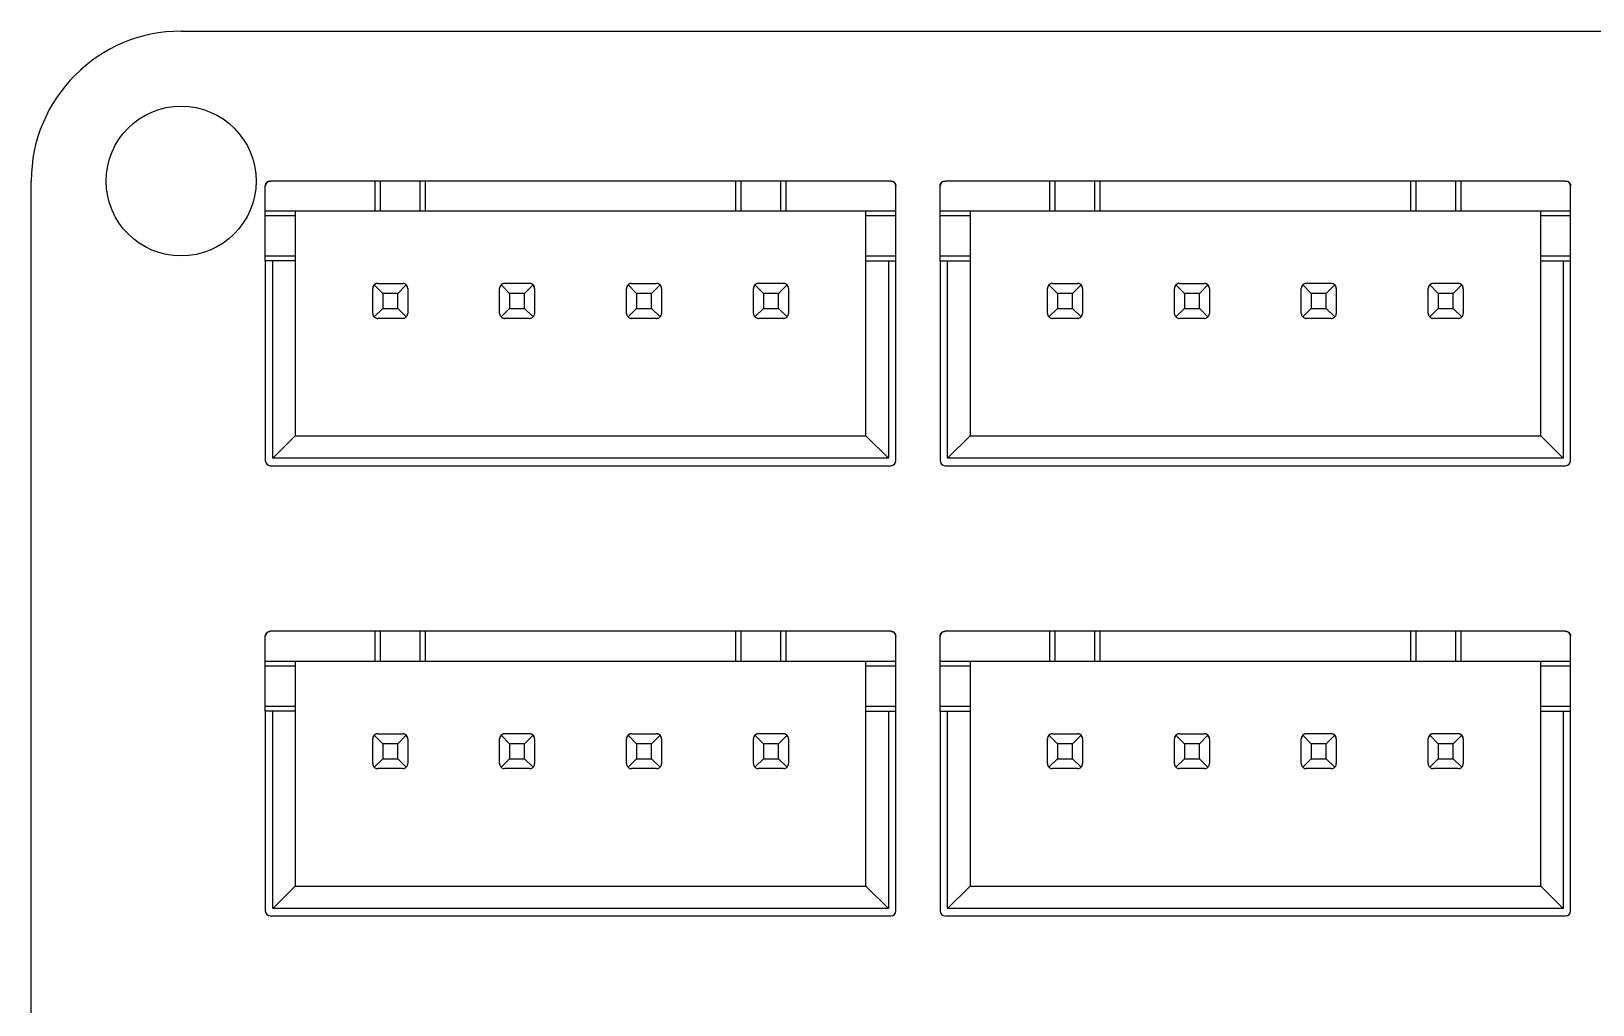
# Model space of a CAD drawing. Header units: millimetres. Extents: x 46.9 to 121.6, y 35.9 to 78.2.
# Drawn here: x 46.92 to 78.17, y 58.68 to 78.17 of the extents above; entities that cross this region are included whole.
import ezdxf

# ---------------------------------------------------------------- set-up
doc = ezdxf.new("R2010")
doc.units = ezdxf.units.MM

msp = doc.modelspace()

# ---------------------------------------------------------------- linework, layer by layer
at = {"color": 7, "linetype": 'Continuous', "lineweight": 25}
for p, q in [((49.918, 78.171), (118.597, 78.171)), ((46.918, 38.902), (46.918, 75.171)), ((51.602, 73.571), (51.602, 75.071)), ((64.122, 75.171), (51.702, 75.171)), ((53.802, 74.571), (53.802, 75.171)), ((53.902, 75.171), (53.902, 74.571)), ((54.702, 74.571), (54.702, 75.171)), ((54.802, 75.171), (54.802, 74.571)), ((61.022, 74.571), (61.022, 75.171)), ((61.122, 75.171), (61.122, 74.571)), ((61.922, 74.571), (61.922, 75.171)), ((62.022, 75.171), (62.022, 74.571)), ((64.222, 73.571), (64.222, 75.071)), ((65.106, 73.571), (65.106, 75.071)), ((77.626, 75.171), (65.206, 75.171)), ((67.306, 74.571), (67.306, 75.171)), ((67.406, 75.171), (67.406, 74.571)), ((68.206, 74.571), (68.206, 75.171)), ((68.306, 75.171), (68.306, 74.571)), ((74.526, 74.571), (74.526, 75.171)), ((74.626, 75.171), (74.626, 74.571)), ((75.426, 74.571), (75.426, 75.171)), ((75.526, 75.171), (75.526, 74.571)), ((77.726, 73.571), (77.726, 75.071)), ((51.602, 74.571), (64.222, 74.571)), ((52.202, 74.471), (51.602, 74.471)), ((52.202, 74.571), (52.202, 70.071)), ((63.622, 73.571), (63.622, 74.571)), ((64.222, 74.471), (63.622, 74.471)), ((65.106, 74.571), (77.726, 74.571)), ((65.706, 74.471), (65.106, 74.471)), ((65.706, 74.571), (65.706, 73.571)), ((77.126, 73.571), (77.126, 74.571)), ((77.726, 74.471), (77.126, 74.471)), ((51.602, 73.671), (52.202, 73.671)), ((52.202, 73.571), (51.602, 73.571)), ((51.602, 73.571), (51.602, 69.571)), ((51.752, 69.621), (51.752, 73.571)), ((63.622, 73.671), (64.222, 73.671)), ((63.622, 73.571), (64.222, 73.571)), ((63.622, 70.071), (63.622, 73.571)), ((64.072, 73.571), (64.072, 69.621)), ((64.222, 69.571), (64.222, 73.571)), ((65.106, 73.671), (65.706, 73.671)), ((65.106, 73.571), (65.706, 73.571)), ((65.106, 73.571), (65.106, 69.571)), ((65.256, 69.621), (65.256, 73.571)), ((65.706, 73.571), (65.706, 70.071)), ((77.126, 73.671), (77.726, 73.671)), ((77.126, 73.571), (77.726, 73.571)), ((77.126, 70.071), (77.126, 73.571)), ((77.576, 73.571), (77.576, 69.621)), ((77.726, 69.571), (77.726, 73.571)), ((53.752, 72.521), (53.752, 73.021)), ((53.952, 72.921), (53.781, 73.092)), ((53.852, 73.121), (54.352, 73.121)), ((54.252, 72.921), (53.952, 72.921)), ((53.952, 72.921), (53.952, 72.621)), ((54.423, 73.092), (54.252, 72.921)), ((54.252, 72.621), (54.252, 72.921)), ((54.452, 73.021), (54.452, 72.521)), ((56.292, 72.521), (56.292, 73.021)), ((56.492, 72.921), (56.321, 73.092)), ((56.892, 73.121), (56.392, 73.121)), ((56.792, 72.921), (56.492, 72.921)), ((56.492, 72.921), (56.492, 72.621)), ((56.963, 73.092), (56.792, 72.921)), ((56.792, 72.621), (56.792, 72.921)), ((56.992, 73.021), (56.992, 72.521)), ((58.832, 72.521), (58.832, 73.021)), ((59.032, 72.921), (58.861, 73.092)), ((58.932, 73.121), (59.432, 73.121)), ((59.332, 72.921), (59.032, 72.921)), ((59.032, 72.921), (59.032, 72.621)), ((59.503, 73.092), (59.332, 72.921)), ((59.332, 72.621), (59.332, 72.921)), ((59.532, 73.021), (59.532, 72.521)), ((61.372, 72.521), (61.372, 73.021)), ((61.572, 72.921), (61.401, 73.092)), ((61.972, 73.121), (61.472, 73.121)), ((61.872, 72.921), (61.572, 72.921)), ((61.572, 72.921), (61.572, 72.621)), ((62.043, 73.092), (61.872, 72.921)), ((61.872, 72.621), (61.872, 72.921)), ((62.072, 73.021), (62.072, 72.521)), ((67.256, 72.521), (67.256, 73.021)), ((67.456, 72.921), (67.286, 73.092)), ((67.356, 73.121), (67.856, 73.121)), ((67.756, 72.921), (67.456, 72.921)), ((67.456, 72.921), (67.456, 72.621)), ((67.927, 73.092), (67.756, 72.921)), ((67.756, 72.621), (67.756, 72.921)), ((67.956, 73.021), (67.956, 72.521)), ((69.796, 72.521), (69.796, 73.021)), ((69.996, 72.921), (69.826, 73.092)), ((69.896, 73.121), (70.396, 73.121)), ((70.296, 72.921), (69.996, 72.921)), ((69.996, 72.921), (69.996, 72.621)), ((70.467, 73.092), (70.296, 72.921)), ((70.296, 72.621), (70.296, 72.921)), ((70.496, 73.021), (70.496, 72.521)), ((72.336, 72.521), (72.336, 73.021)), ((72.536, 72.921), (72.366, 73.092)), ((72.936, 73.121), (72.436, 73.121)), ((72.836, 72.921), (72.536, 72.921)), ((72.536, 72.921), (72.536, 72.621)), ((73.007, 73.092), (72.836, 72.921)), ((72.836, 72.621), (72.836, 72.921)), ((73.036, 73.021), (73.036, 72.521)), ((74.876, 72.521), (74.876, 73.021)), ((75.076, 72.921), (74.906, 73.092)), ((75.476, 73.121), (74.976, 73.121)), ((75.376, 72.921), (75.076, 72.921)), ((75.076, 72.921), (75.076, 72.621)), ((75.547, 73.092), (75.376, 72.921)), ((75.376, 72.621), (75.376, 72.921)), ((75.576, 73.021), (75.576, 72.521)), ((53.952, 72.621), (53.781, 72.45)), ((53.952, 72.621), (54.252, 72.621)), ((54.423, 72.45), (54.252, 72.621)), ((56.492, 72.621), (56.321, 72.45)), ((56.492, 72.621), (56.792, 72.621)), ((56.963, 72.45), (56.792, 72.621)), ((59.032, 72.621), (58.861, 72.45)), ((59.032, 72.621), (59.332, 72.621)), ((59.503, 72.45), (59.332, 72.621)), ((61.572, 72.621), (61.401, 72.45)), ((61.572, 72.621), (61.872, 72.621)), ((62.043, 72.45), (61.872, 72.621)), ((67.456, 72.621), (67.286, 72.45)), ((67.456, 72.621), (67.756, 72.621)), ((67.927, 72.45), (67.756, 72.621)), ((69.996, 72.621), (69.826, 72.45)), ((69.996, 72.621), (70.296, 72.621)), ((70.467, 72.45), (70.296, 72.621)), ((72.536, 72.621), (72.366, 72.45)), ((72.536, 72.621), (72.836, 72.621)), ((73.007, 72.45), (72.836, 72.621)), ((75.076, 72.621), (74.906, 72.45)), ((75.076, 72.621), (75.376, 72.621)), ((75.547, 72.45), (75.376, 72.621)), ((54.352, 72.421), (53.852, 72.421)), ((56.892, 72.421), (56.392, 72.421)), ((59.432, 72.421), (58.932, 72.421)), ((61.972, 72.421), (61.472, 72.421)), ((67.856, 72.421), (67.356, 72.421)), ((70.396, 72.421), (69.896, 72.421)), ((72.936, 72.421), (72.436, 72.421)), ((75.476, 72.421), (74.976, 72.421)), ((52.202, 70.071), (51.752, 69.621)), ((52.202, 70.071), (63.622, 70.071)), ((63.622, 70.071), (64.072, 69.621)), ((65.706, 70.071), (65.256, 69.621)), ((65.706, 70.071), (77.126, 70.071)), ((77.126, 70.071), (77.576, 69.621)), ((51.702, 69.471), (64.122, 69.471)), ((64.072, 69.621), (51.752, 69.621)), ((65.206, 69.471), (77.626, 69.471)), ((77.576, 69.621), (65.256, 69.621)), ((51.602, 64.554), (51.602, 66.054)), ((64.122, 66.154), (51.702, 66.154)), ((53.802, 65.554), (53.802, 66.154)), ((53.902, 66.154), (53.902, 65.554)), ((54.702, 65.554), (54.702, 66.154)), ((54.802, 66.154), (54.802, 65.554)), ((61.022, 65.554), (61.022, 66.154)), ((61.122, 66.154), (61.122, 65.554)), ((61.922, 65.554), (61.922, 66.154)), ((62.022, 66.154), (62.022, 65.554)), ((64.222, 64.554), (64.222, 66.054)), ((65.106, 64.554), (65.106, 66.054)), ((77.626, 66.154), (65.206, 66.154)), ((67.306, 65.554), (67.306, 66.154)), ((67.406, 66.154), (67.406, 65.554)), ((68.206, 65.554), (68.206, 66.154)), ((68.306, 66.154), (68.306, 65.554)), ((74.526, 65.554), (74.526, 66.154)), ((74.626, 66.154), (74.626, 65.554)), ((75.426, 65.554), (75.426, 66.154)), ((75.526, 66.154), (75.526, 65.554)), ((77.726, 64.554), (77.726, 66.054)), ((51.602, 65.554), (64.222, 65.554)), ((52.202, 65.454), (51.602, 65.454)), ((52.202, 65.554), (52.202, 61.054)), ((63.622, 61.054), (63.622, 65.554)), ((64.222, 65.454), (63.622, 65.454)), ((65.106, 65.554), (77.726, 65.554)), ((65.706, 65.454), (65.106, 65.454)), ((65.706, 65.554), (65.706, 61.054)), ((77.126, 64.554), (77.126, 65.554)), ((77.726, 65.454), (77.126, 65.454)), ((51.602, 64.654), (52.202, 64.654)), ((52.202, 64.554), (51.602, 64.554)), ((51.602, 64.554), (51.602, 60.554)), ((51.752, 60.604), (51.752, 64.554)), ((63.622, 64.654), (64.222, 64.654)), ((63.622, 64.554), (64.222, 64.554)), ((64.072, 64.554), (64.072, 60.604)), ((64.222, 60.554), (64.222, 64.554)), ((65.106, 64.654), (65.706, 64.654)), ((65.106, 64.554), (65.706, 64.554)), ((65.106, 64.554), (65.106, 60.554)), ((65.256, 60.604), (65.256, 64.554)), ((77.126, 64.654), (77.726, 64.654)), ((77.126, 64.554), (77.726, 64.554)), ((77.126, 61.054), (77.126, 64.554)), ((77.576, 64.554), (77.576, 60.604)), ((77.726, 60.554), (77.726, 64.554)), ((53.952, 63.904), (53.781, 64.075)), ((53.852, 64.104), (54.352, 64.104)), ((54.423, 64.075), (54.252, 63.904)), ((56.492, 63.904), (56.321, 64.075)), ((56.892, 64.104), (56.392, 64.104)), ((56.963, 64.075), (56.792, 63.904)), ((59.032, 63.904), (58.861, 64.075)), ((58.932, 64.104), (59.432, 64.104)), ((59.503, 64.075), (59.332, 63.904)), ((61.572, 63.904), (61.401, 64.075)), ((61.972, 64.104), (61.472, 64.104)), ((62.043, 64.075), (61.872, 63.904)), ((67.456, 63.904), (67.286, 64.075)), ((67.356, 64.104), (67.856, 64.104)), ((67.927, 64.075), (67.756, 63.904)), ((69.996, 63.904), (69.826, 64.075)), ((69.896, 64.104), (70.396, 64.104)), ((70.467, 64.075), (70.296, 63.904)), ((72.536, 63.904), (72.366, 64.075)), ((72.936, 64.104), (72.436, 64.104)), ((73.007, 64.075), (72.836, 63.904)), ((75.076, 63.904), (74.906, 64.075)), ((75.476, 64.104), (74.976, 64.104)), ((75.547, 64.075), (75.376, 63.904)), ((53.752, 63.504), (53.752, 64.004)), ((54.252, 63.904), (53.952, 63.904)), ((53.952, 63.904), (53.952, 63.604)), ((54.252, 63.604), (54.252, 63.904)), ((54.452, 64.004), (54.452, 63.504)), ((56.292, 63.504), (56.292, 64.004)), ((56.792, 63.904), (56.492, 63.904)), ((56.492, 63.904), (56.492, 63.604)), ((56.792, 63.604), (56.792, 63.904)), ((56.992, 64.004), (56.992, 63.504)), ((58.832, 63.504), (58.832, 64.004)), ((59.332, 63.904), (59.032, 63.904)), ((59.032, 63.904), (59.032, 63.604)), ((59.332, 63.604), (59.332, 63.904)), ((59.532, 64.004), (59.532, 63.504)), ((61.372, 63.504), (61.372, 64.004)), ((61.872, 63.904), (61.572, 63.904)), ((61.572, 63.904), (61.572, 63.604)), ((61.872, 63.604), (61.872, 63.904)), ((62.072, 64.004), (62.072, 63.504)), ((67.256, 63.504), (67.256, 64.004)), ((67.756, 63.904), (67.456, 63.904)), ((67.456, 63.904), (67.456, 63.604)), ((67.756, 63.604), (67.756, 63.904)), ((67.956, 64.004), (67.956, 63.504)), ((69.796, 63.504), (69.796, 64.004)), ((70.296, 63.904), (69.996, 63.904)), ((69.996, 63.904), (69.996, 63.604)), ((70.296, 63.604), (70.296, 63.904)), ((70.496, 64.004), (70.496, 63.504)), ((72.336, 63.504), (72.336, 64.004)), ((72.836, 63.904), (72.536, 63.904)), ((72.536, 63.904), (72.536, 63.604)), ((72.836, 63.604), (72.836, 63.904)), ((73.036, 64.004), (73.036, 63.504)), ((74.876, 63.504), (74.876, 64.004)), ((75.376, 63.904), (75.076, 63.904)), ((75.076, 63.904), (75.076, 63.604)), ((75.376, 63.604), (75.376, 63.904)), ((75.576, 64.004), (75.576, 63.504)), ((53.952, 63.604), (53.781, 63.433)), ((53.952, 63.604), (54.252, 63.604)), ((54.423, 63.433), (54.252, 63.604)), ((56.492, 63.604), (56.321, 63.433)), ((56.492, 63.604), (56.792, 63.604)), ((56.963, 63.433), (56.792, 63.604)), ((59.032, 63.604), (58.861, 63.433)), ((59.032, 63.604), (59.332, 63.604)), ((59.503, 63.433), (59.332, 63.604)), ((61.572, 63.604), (61.401, 63.433)), ((61.572, 63.604), (61.872, 63.604)), ((62.043, 63.433), (61.872, 63.604)), ((67.456, 63.604), (67.286, 63.433)), ((67.456, 63.604), (67.756, 63.604)), ((67.927, 63.433), (67.756, 63.604)), ((69.996, 63.604), (69.826, 63.433)), ((69.996, 63.604), (70.296, 63.604)), ((70.467, 63.433), (70.296, 63.604)), ((72.536, 63.604), (72.366, 63.433)), ((72.536, 63.604), (72.836, 63.604)), ((73.007, 63.433), (72.836, 63.604)), ((75.076, 63.604), (74.906, 63.433)), ((75.076, 63.604), (75.376, 63.604)), ((75.547, 63.433), (75.376, 63.604)), ((54.352, 63.404), (53.852, 63.404)), ((56.892, 63.404), (56.392, 63.404)), ((59.432, 63.404), (58.932, 63.404)), ((61.972, 63.404), (61.472, 63.404)), ((67.856, 63.404), (67.356, 63.404)), ((70.396, 63.404), (69.896, 63.404)), ((72.936, 63.404), (72.436, 63.404)), ((75.476, 63.404), (74.976, 63.404)), ((52.202, 61.054), (51.752, 60.604)), ((52.202, 61.054), (63.622, 61.054)), ((63.622, 61.054), (64.072, 60.604)), ((65.706, 61.054), (65.256, 60.604)), ((65.706, 61.054), (77.126, 61.054)), ((77.126, 61.054), (77.576, 60.604)), ((51.702, 60.454), (64.122, 60.454)), ((64.072, 60.604), (51.752, 60.604)), ((65.206, 60.454), (77.626, 60.454)), ((77.576, 60.604), (65.256, 60.604))]:
    msp.add_line(p, q, dxfattribs=at)
msp.add_circle((49.918, 75.171), 1.5, dxfattribs=at)
for centre, radius, start, end in [((49.918, 75.171), 3, 90, 180), ((51.702, 75.071), 0.1, 90, 180), ((64.122, 75.071), 0.1, 0, 90), ((65.206, 75.071), 0.1, 90, 180), ((77.626, 75.071), 0.1, 0, 90), ((53.852, 73.021), 0.1, 90, 180), ((54.352, 73.021), 0.1, 0, 90), ((56.392, 73.021), 0.1, 90, 180), ((56.892, 73.021), 0.1, 0, 90), ((58.932, 73.021), 0.1, 90, 180), ((59.432, 73.021), 0.1, 0, 90), ((61.472, 73.021), 0.1, 90, 180), ((61.972, 73.021), 0.1, 0, 90), ((67.356, 73.021), 0.1, 90, 180), ((67.856, 73.021), 0.1, 0, 90), ((69.896, 73.021), 0.1, 90, 180), ((70.396, 73.021), 0.1, 0, 90), ((72.436, 73.021), 0.1, 90, 180), ((72.936, 73.021), 0.1, 0, 90), ((74.976, 73.021), 0.1, 90, 180), ((75.476, 73.021), 0.1, 0, 90), ((51.702, 69.571), 0.1, 180, 270), ((64.122, 69.571), 0.1, 270, 0), ((65.206, 69.571), 0.1, 180, 270), ((77.626, 69.571), 0.1, 270, 0), ((51.702, 66.054), 0.1, 90, 180), ((64.122, 66.054), 0.1, 0, 90), ((65.206, 66.054), 0.1, 90, 180), ((77.626, 66.054), 0.1, 0, 90), ((53.852, 64.004), 0.1, 90, 180), ((54.352, 64.004), 0.1, 0, 90), ((56.392, 64.004), 0.1, 90, 180), ((56.892, 64.004), 0.1, 0, 90), ((58.932, 64.004), 0.1, 90, 180), ((59.432, 64.004), 0.1, 0, 90), ((61.472, 64.004), 0.1, 90, 180), ((61.972, 64.004), 0.1, 0, 90), ((67.356, 64.004), 0.1, 90, 180), ((67.856, 64.004), 0.1, 0, 90), ((69.896, 64.004), 0.1, 90, 180), ((70.396, 64.004), 0.1, 0, 90), ((72.436, 64.004), 0.1, 90, 180), ((72.936, 64.004), 0.1, 0, 90), ((74.976, 64.004), 0.1, 90, 180), ((75.476, 64.004), 0.1, 0, 90), ((51.702, 60.554), 0.1, 180, 270), ((64.122, 60.554), 0.1, 270, 0), ((65.206, 60.554), 0.1, 180, 270), ((77.626, 60.554), 0.1, 270, 0)]:
    msp.add_arc(centre, radius, start, end, dxfattribs=at)
for points, knots in [([(51.602, 75.071), (51.604, 75.085), (51.607, 75.113), (51.63, 75.144), (51.657, 75.161), (51.679, 75.17), (51.695, 75.171), (51.702, 75.171)], [0, 0, 0, 0, 0.31012, 0.616121, 0.758896, 0.886022, 1, 1, 1, 1]), ([(64.122, 75.171), (64.131, 75.17), (64.151, 75.169), (64.179, 75.155), (64.203, 75.133), (64.219, 75.104), (64.221, 75.082), (64.222, 75.071)], [0, 0, 0, 0, 0.1467542, 0.3161257, 0.5102478, 0.7577933, 1, 1, 1, 1]), ([(65.106, 75.071), (65.108, 75.085), (65.111, 75.113), (65.135, 75.144), (65.162, 75.161), (65.184, 75.17), (65.199, 75.171), (65.206, 75.171)], [0, 0, 0, 0, 0.31012, 0.616121, 0.758896, 0.886022, 1, 1, 1, 1]), ([(77.626, 75.171), (77.636, 75.17), (77.656, 75.169), (77.683, 75.155), (77.707, 75.133), (77.723, 75.104), (77.725, 75.082), (77.726, 75.071)], [0, 0, 0, 0, 0.1467542, 0.3161257, 0.5102478, 0.7577933, 1, 1, 1, 1]), ([(53.781, 73.092), (53.777, 73.087), (53.768, 73.077), (53.758, 73.058), (53.753, 73.039), (53.752, 73.027), (53.752, 73.021)], [0, 0, 0, 0, 0.344363, 0.636319, 0.829094, 1, 1, 1, 1]), ([(53.852, 73.121), (53.847, 73.121), (53.837, 73.12), (53.822, 73.117), (53.8, 73.108), (53.789, 73.099), (53.781, 73.092)], [0, 0, 0, 0, 0.144303, 0.302796, 0.48301, 1, 1, 1, 1]), ([(54.423, 73.092), (54.417, 73.096), (54.408, 73.105), (54.389, 73.115), (54.37, 73.12), (54.358, 73.121), (54.352, 73.121)], [0, 0, 0, 0, 0.3443631, 0.6363193, 0.8290937, 1, 1, 1, 1]), ([(54.452, 73.021), (54.452, 73.026), (54.451, 73.036), (54.448, 73.051), (54.439, 73.073), (54.43, 73.084), (54.423, 73.092)], [0, 0, 0, 0, 0.144303, 0.302796, 0.48301, 1, 1, 1, 1]), ([(56.321, 73.092), (56.317, 73.087), (56.308, 73.077), (56.298, 73.058), (56.293, 73.039), (56.292, 73.027), (56.292, 73.021)], [0, 0, 0, 0, 0.344363, 0.636319, 0.829094, 1, 1, 1, 1]), ([(56.392, 73.121), (56.387, 73.121), (56.377, 73.12), (56.362, 73.117), (56.34, 73.108), (56.329, 73.099), (56.321, 73.092)], [0, 0, 0, 0, 0.144303, 0.302796, 0.48301, 1, 1, 1, 1]), ([(56.963, 73.092), (56.957, 73.096), (56.948, 73.105), (56.929, 73.115), (56.91, 73.12), (56.898, 73.121), (56.892, 73.121)], [0, 0, 0, 0, 0.344363, 0.636319, 0.829094, 1, 1, 1, 1]), ([(56.992, 73.021), (56.992, 73.026), (56.991, 73.036), (56.988, 73.051), (56.979, 73.073), (56.97, 73.084), (56.963, 73.092)], [0, 0, 0, 0, 0.144303, 0.302796, 0.48301, 1, 1, 1, 1]), ([(58.861, 73.092), (58.857, 73.087), (58.848, 73.077), (58.838, 73.058), (58.833, 73.039), (58.832, 73.027), (58.832, 73.021)], [0, 0, 0, 0, 0.344363, 0.636319, 0.829094, 1, 1, 1, 1]), ([(58.932, 73.121), (58.927, 73.121), (58.917, 73.12), (58.902, 73.117), (58.88, 73.108), (58.869, 73.099), (58.861, 73.092)], [0, 0, 0, 0, 0.144303, 0.3027957, 0.4830101, 1, 1, 1, 1]), ([(59.503, 73.092), (59.497, 73.096), (59.488, 73.105), (59.469, 73.115), (59.45, 73.12), (59.438, 73.121), (59.432, 73.121)], [0, 0, 0, 0, 0.344363, 0.636319, 0.829094, 1, 1, 1, 1]), ([(59.532, 73.021), (59.532, 73.026), (59.531, 73.036), (59.528, 73.051), (59.519, 73.073), (59.51, 73.084), (59.503, 73.092)], [0, 0, 0, 0, 0.144303, 0.302796, 0.48301, 1, 1, 1, 1]), ([(61.401, 73.092), (61.397, 73.087), (61.388, 73.077), (61.378, 73.058), (61.373, 73.039), (61.372, 73.027), (61.372, 73.021)], [0, 0, 0, 0, 0.344363, 0.636319, 0.829094, 1, 1, 1, 1]), ([(61.472, 73.121), (61.467, 73.121), (61.457, 73.12), (61.442, 73.117), (61.42, 73.108), (61.409, 73.099), (61.401, 73.092)], [0, 0, 0, 0, 0.144303, 0.302796, 0.48301, 1, 1, 1, 1]), ([(62.043, 73.092), (62.037, 73.096), (62.028, 73.105), (62.009, 73.115), (61.99, 73.12), (61.978, 73.121), (61.972, 73.121)], [0, 0, 0, 0, 0.3443631, 0.6363193, 0.8290937, 1, 1, 1, 1]), ([(62.072, 73.021), (62.072, 73.026), (62.071, 73.036), (62.068, 73.051), (62.059, 73.073), (62.05, 73.084), (62.043, 73.092)], [0, 0, 0, 0, 0.144303, 0.302796, 0.48301, 1, 1, 1, 1]), ([(67.286, 73.092), (67.281, 73.087), (67.272, 73.077), (67.263, 73.058), (67.257, 73.039), (67.257, 73.027), (67.256, 73.021)], [0, 0, 0, 0, 0.344363, 0.636319, 0.829094, 1, 1, 1, 1]), ([(67.356, 73.121), (67.351, 73.121), (67.341, 73.12), (67.326, 73.117), (67.305, 73.108), (67.294, 73.099), (67.286, 73.092)], [0, 0, 0, 0, 0.144303, 0.302796, 0.48301, 1, 1, 1, 1]), ([(67.927, 73.092), (67.922, 73.096), (67.912, 73.105), (67.893, 73.115), (67.874, 73.12), (67.862, 73.121), (67.856, 73.121)], [0, 0, 0, 0, 0.344363, 0.636319, 0.829094, 1, 1, 1, 1]), ([(67.956, 73.021), (67.956, 73.026), (67.956, 73.036), (67.952, 73.051), (67.944, 73.073), (67.934, 73.084), (67.927, 73.092)], [0, 0, 0, 0, 0.144303, 0.3027957, 0.4830101, 1, 1, 1, 1]), ([(69.826, 73.092), (69.821, 73.087), (69.812, 73.077), (69.803, 73.058), (69.797, 73.039), (69.797, 73.027), (69.796, 73.021)], [0, 0, 0, 0, 0.344363, 0.636319, 0.829094, 1, 1, 1, 1]), ([(69.896, 73.121), (69.891, 73.121), (69.881, 73.12), (69.866, 73.117), (69.845, 73.108), (69.834, 73.099), (69.826, 73.092)], [0, 0, 0, 0, 0.144303, 0.302796, 0.48301, 1, 1, 1, 1]), ([(70.467, 73.092), (70.462, 73.096), (70.452, 73.105), (70.433, 73.115), (70.414, 73.12), (70.402, 73.121), (70.396, 73.121)], [0, 0, 0, 0, 0.344363, 0.636319, 0.829094, 1, 1, 1, 1]), ([(70.496, 73.021), (70.496, 73.026), (70.496, 73.036), (70.492, 73.051), (70.484, 73.073), (70.474, 73.084), (70.467, 73.092)], [0, 0, 0, 0, 0.144303, 0.3027957, 0.4830101, 1, 1, 1, 1]), ([(72.366, 73.092), (72.361, 73.087), (72.352, 73.077), (72.343, 73.058), (72.337, 73.039), (72.337, 73.027), (72.336, 73.021)], [0, 0, 0, 0, 0.344363, 0.636319, 0.829094, 1, 1, 1, 1]), ([(72.436, 73.121), (72.431, 73.121), (72.421, 73.12), (72.406, 73.117), (72.385, 73.108), (72.374, 73.099), (72.366, 73.092)], [0, 0, 0, 0, 0.144303, 0.302796, 0.48301, 1, 1, 1, 1]), ([(73.007, 73.092), (73.002, 73.096), (72.992, 73.105), (72.973, 73.115), (72.954, 73.12), (72.942, 73.121), (72.936, 73.121)], [0, 0, 0, 0, 0.344363, 0.636319, 0.829094, 1, 1, 1, 1]), ([(73.036, 73.021), (73.036, 73.026), (73.036, 73.036), (73.032, 73.051), (73.024, 73.073), (73.014, 73.084), (73.007, 73.092)], [0, 0, 0, 0, 0.144303, 0.302796, 0.48301, 1, 1, 1, 1]), ([(74.906, 73.092), (74.901, 73.087), (74.892, 73.077), (74.883, 73.058), (74.877, 73.039), (74.877, 73.027), (74.876, 73.021)], [0, 0, 0, 0, 0.344363, 0.636319, 0.829094, 1, 1, 1, 1]), ([(74.976, 73.121), (74.971, 73.121), (74.961, 73.12), (74.946, 73.117), (74.925, 73.108), (74.914, 73.099), (74.906, 73.092)], [0, 0, 0, 0, 0.144303, 0.3027957, 0.4830101, 1, 1, 1, 1]), ([(75.547, 73.092), (75.542, 73.096), (75.532, 73.105), (75.513, 73.115), (75.494, 73.12), (75.482, 73.121), (75.476, 73.121)], [0, 0, 0, 0, 0.3443631, 0.6363193, 0.8290937, 1, 1, 1, 1]), ([(75.576, 73.021), (75.576, 73.026), (75.576, 73.036), (75.572, 73.051), (75.564, 73.073), (75.554, 73.084), (75.547, 73.092)], [0, 0, 0, 0, 0.144303, 0.302796, 0.48301, 1, 1, 1, 1]), ([(53.752, 72.521), (53.752, 72.516), (53.753, 72.506), (53.756, 72.491), (53.765, 72.469), (53.774, 72.458), (53.781, 72.45)], [0, 0, 0, 0, 0.144303, 0.302796, 0.48301, 1, 1, 1, 1]), ([(54.423, 72.45), (54.427, 72.455), (54.436, 72.465), (54.445, 72.484), (54.451, 72.503), (54.452, 72.515), (54.452, 72.521)], [0, 0, 0, 0, 0.344363, 0.636319, 0.829094, 1, 1, 1, 1]), ([(56.292, 72.521), (56.292, 72.516), (56.293, 72.506), (56.296, 72.491), (56.305, 72.469), (56.314, 72.458), (56.321, 72.45)], [0, 0, 0, 0, 0.144303, 0.302796, 0.48301, 1, 1, 1, 1]), ([(56.963, 72.45), (56.967, 72.455), (56.976, 72.465), (56.985, 72.484), (56.991, 72.503), (56.992, 72.515), (56.992, 72.521)], [0, 0, 0, 0, 0.344363, 0.636319, 0.829094, 1, 1, 1, 1]), ([(58.832, 72.521), (58.832, 72.516), (58.833, 72.506), (58.836, 72.491), (58.845, 72.469), (58.854, 72.458), (58.861, 72.45)], [0, 0, 0, 0, 0.144303, 0.302796, 0.48301, 1, 1, 1, 1]), ([(59.503, 72.45), (59.507, 72.455), (59.516, 72.465), (59.525, 72.484), (59.531, 72.503), (59.532, 72.515), (59.532, 72.521)], [0, 0, 0, 0, 0.3443631, 0.6363193, 0.8290937, 1, 1, 1, 1]), ([(61.372, 72.521), (61.372, 72.516), (61.373, 72.506), (61.376, 72.491), (61.385, 72.469), (61.394, 72.458), (61.401, 72.45)], [0, 0, 0, 0, 0.144303, 0.302796, 0.48301, 1, 1, 1, 1]), ([(62.043, 72.45), (62.047, 72.455), (62.056, 72.465), (62.065, 72.484), (62.071, 72.503), (62.072, 72.515), (62.072, 72.521)], [0, 0, 0, 0, 0.344363, 0.636319, 0.829094, 1, 1, 1, 1]), ([(67.256, 72.521), (67.257, 72.516), (67.257, 72.506), (67.26, 72.491), (67.269, 72.469), (67.279, 72.458), (67.286, 72.45)], [0, 0, 0, 0, 0.144303, 0.302796, 0.48301, 1, 1, 1, 1]), ([(67.927, 72.45), (67.932, 72.455), (67.94, 72.465), (67.95, 72.484), (67.955, 72.503), (67.956, 72.515), (67.956, 72.521)], [0, 0, 0, 0, 0.344363, 0.636319, 0.829094, 1, 1, 1, 1]), ([(69.796, 72.521), (69.797, 72.516), (69.797, 72.506), (69.8, 72.491), (69.809, 72.469), (69.819, 72.458), (69.826, 72.45)], [0, 0, 0, 0, 0.144303, 0.302796, 0.48301, 1, 1, 1, 1]), ([(70.467, 72.45), (70.472, 72.455), (70.48, 72.465), (70.49, 72.484), (70.495, 72.503), (70.496, 72.515), (70.496, 72.521)], [0, 0, 0, 0, 0.344363, 0.636319, 0.829094, 1, 1, 1, 1]), ([(72.336, 72.521), (72.337, 72.516), (72.337, 72.506), (72.34, 72.491), (72.349, 72.469), (72.359, 72.458), (72.366, 72.45)], [0, 0, 0, 0, 0.144303, 0.302796, 0.48301, 1, 1, 1, 1]), ([(73.007, 72.45), (73.012, 72.455), (73.02, 72.465), (73.03, 72.484), (73.035, 72.503), (73.036, 72.515), (73.036, 72.521)], [0, 0, 0, 0, 0.344363, 0.636319, 0.829094, 1, 1, 1, 1]), ([(74.876, 72.521), (74.877, 72.516), (74.877, 72.506), (74.88, 72.491), (74.889, 72.469), (74.899, 72.458), (74.906, 72.45)], [0, 0, 0, 0, 0.144303, 0.302796, 0.48301, 1, 1, 1, 1]), ([(75.547, 72.45), (75.552, 72.455), (75.56, 72.465), (75.57, 72.484), (75.575, 72.503), (75.576, 72.515), (75.576, 72.521)], [0, 0, 0, 0, 0.344363, 0.636319, 0.829094, 1, 1, 1, 1]), ([(53.781, 72.45), (53.786, 72.446), (53.796, 72.437), (53.815, 72.428), (53.834, 72.422), (53.846, 72.421), (53.852, 72.421)], [0, 0, 0, 0, 0.344363, 0.636319, 0.829094, 1, 1, 1, 1]), ([(54.352, 72.421), (54.357, 72.421), (54.367, 72.422), (54.382, 72.425), (54.404, 72.434), (54.415, 72.443), (54.423, 72.45)], [0, 0, 0, 0, 0.144303, 0.302796, 0.48301, 1, 1, 1, 1]), ([(56.321, 72.45), (56.326, 72.446), (56.336, 72.437), (56.355, 72.428), (56.374, 72.422), (56.386, 72.421), (56.392, 72.421)], [0, 0, 0, 0, 0.344363, 0.636319, 0.829094, 1, 1, 1, 1]), ([(56.892, 72.421), (56.897, 72.421), (56.907, 72.422), (56.922, 72.425), (56.944, 72.434), (56.955, 72.443), (56.963, 72.45)], [0, 0, 0, 0, 0.144303, 0.302796, 0.48301, 1, 1, 1, 1]), ([(58.861, 72.45), (58.866, 72.446), (58.876, 72.437), (58.895, 72.428), (58.914, 72.422), (58.926, 72.421), (58.932, 72.421)], [0, 0, 0, 0, 0.344363, 0.636319, 0.829094, 1, 1, 1, 1]), ([(59.432, 72.421), (59.437, 72.421), (59.447, 72.422), (59.462, 72.425), (59.484, 72.434), (59.495, 72.443), (59.503, 72.45)], [0, 0, 0, 0, 0.144303, 0.3027957, 0.4830101, 1, 1, 1, 1]), ([(61.401, 72.45), (61.406, 72.446), (61.416, 72.437), (61.435, 72.428), (61.454, 72.422), (61.466, 72.421), (61.472, 72.421)], [0, 0, 0, 0, 0.3443631, 0.6363193, 0.8290937, 1, 1, 1, 1]), ([(61.972, 72.421), (61.977, 72.421), (61.987, 72.422), (62.002, 72.425), (62.024, 72.434), (62.035, 72.443), (62.043, 72.45)], [0, 0, 0, 0, 0.144303, 0.302796, 0.48301, 1, 1, 1, 1]), ([(67.286, 72.45), (67.291, 72.446), (67.3, 72.437), (67.319, 72.428), (67.338, 72.422), (67.35, 72.421), (67.356, 72.421)], [0, 0, 0, 0, 0.344363, 0.636319, 0.829094, 1, 1, 1, 1]), ([(67.856, 72.421), (67.861, 72.421), (67.871, 72.422), (67.886, 72.425), (67.908, 72.434), (67.919, 72.443), (67.927, 72.45)], [0, 0, 0, 0, 0.144303, 0.302796, 0.48301, 1, 1, 1, 1]), ([(69.826, 72.45), (69.831, 72.446), (69.84, 72.437), (69.859, 72.428), (69.878, 72.422), (69.89, 72.421), (69.896, 72.421)], [0, 0, 0, 0, 0.3443631, 0.6363193, 0.8290937, 1, 1, 1, 1]), ([(70.396, 72.421), (70.401, 72.421), (70.411, 72.422), (70.426, 72.425), (70.448, 72.434), (70.459, 72.443), (70.467, 72.45)], [0, 0, 0, 0, 0.144303, 0.302796, 0.48301, 1, 1, 1, 1]), ([(72.366, 72.45), (72.371, 72.446), (72.38, 72.437), (72.399, 72.428), (72.418, 72.422), (72.43, 72.421), (72.436, 72.421)], [0, 0, 0, 0, 0.344363, 0.636319, 0.829094, 1, 1, 1, 1]), ([(72.936, 72.421), (72.941, 72.421), (72.951, 72.422), (72.966, 72.425), (72.988, 72.434), (72.999, 72.443), (73.007, 72.45)], [0, 0, 0, 0, 0.144303, 0.302796, 0.48301, 1, 1, 1, 1]), ([(74.906, 72.45), (74.911, 72.446), (74.92, 72.437), (74.939, 72.428), (74.958, 72.422), (74.97, 72.421), (74.976, 72.421)], [0, 0, 0, 0, 0.344363, 0.636319, 0.829094, 1, 1, 1, 1]), ([(75.476, 72.421), (75.481, 72.421), (75.491, 72.422), (75.506, 72.425), (75.528, 72.434), (75.539, 72.443), (75.547, 72.45)], [0, 0, 0, 0, 0.144303, 0.302796, 0.48301, 1, 1, 1, 1]), ([(51.602, 66.054), (51.604, 66.068), (51.607, 66.096), (51.63, 66.127), (51.657, 66.144), (51.679, 66.153), (51.695, 66.154), (51.702, 66.154)], [0, 0, 0, 0, 0.31012, 0.616121, 0.758896, 0.886022, 1, 1, 1, 1]), ([(64.122, 66.154), (64.131, 66.153), (64.151, 66.152), (64.179, 66.138), (64.203, 66.116), (64.219, 66.087), (64.221, 66.065), (64.222, 66.054)], [0, 0, 0, 0, 0.1467542, 0.3161257, 0.5102478, 0.7577933, 1, 1, 1, 1]), ([(65.106, 66.054), (65.108, 66.068), (65.111, 66.096), (65.135, 66.127), (65.162, 66.144), (65.184, 66.153), (65.199, 66.154), (65.206, 66.154)], [0, 0, 0, 0, 0.31012, 0.616121, 0.758896, 0.886022, 1, 1, 1, 1]), ([(77.626, 66.154), (77.636, 66.153), (77.656, 66.152), (77.683, 66.138), (77.707, 66.116), (77.723, 66.087), (77.725, 66.065), (77.726, 66.054)], [0, 0, 0, 0, 0.1467542, 0.3161257, 0.5102478, 0.7577933, 1, 1, 1, 1]), ([(53.781, 64.075), (53.777, 64.07), (53.768, 64.06), (53.758, 64.041), (53.753, 64.022), (53.752, 64.01), (53.752, 64.004)], [0, 0, 0, 0, 0.344363, 0.636319, 0.829094, 1, 1, 1, 1]), ([(53.852, 64.104), (53.847, 64.104), (53.837, 64.103), (53.822, 64.1), (53.8, 64.091), (53.789, 64.082), (53.781, 64.075)], [0, 0, 0, 0, 0.144303, 0.302796, 0.48301, 1, 1, 1, 1]), ([(54.423, 64.075), (54.417, 64.079), (54.408, 64.088), (54.389, 64.097), (54.37, 64.103), (54.358, 64.104), (54.352, 64.104)], [0, 0, 0, 0, 0.3443631, 0.6363193, 0.8290937, 1, 1, 1, 1]), ([(54.452, 64.004), (54.452, 64.009), (54.451, 64.019), (54.448, 64.034), (54.439, 64.056), (54.43, 64.067), (54.423, 64.075)], [0, 0, 0, 0, 0.144303, 0.302796, 0.48301, 1, 1, 1, 1]), ([(56.321, 64.075), (56.317, 64.07), (56.308, 64.06), (56.298, 64.041), (56.293, 64.022), (56.292, 64.01), (56.292, 64.004)], [0, 0, 0, 0, 0.344363, 0.636319, 0.829094, 1, 1, 1, 1]), ([(56.392, 64.104), (56.387, 64.104), (56.377, 64.103), (56.362, 64.1), (56.34, 64.091), (56.329, 64.082), (56.321, 64.075)], [0, 0, 0, 0, 0.144303, 0.302796, 0.48301, 1, 1, 1, 1]), ([(56.963, 64.075), (56.957, 64.079), (56.948, 64.088), (56.929, 64.097), (56.91, 64.103), (56.898, 64.104), (56.892, 64.104)], [0, 0, 0, 0, 0.344363, 0.636319, 0.829094, 1, 1, 1, 1]), ([(56.992, 64.004), (56.992, 64.009), (56.991, 64.019), (56.988, 64.034), (56.979, 64.056), (56.97, 64.067), (56.963, 64.075)], [0, 0, 0, 0, 0.144303, 0.302796, 0.48301, 1, 1, 1, 1]), ([(58.861, 64.075), (58.857, 64.07), (58.848, 64.06), (58.838, 64.041), (58.833, 64.022), (58.832, 64.01), (58.832, 64.004)], [0, 0, 0, 0, 0.344363, 0.636319, 0.829094, 1, 1, 1, 1]), ([(58.932, 64.104), (58.927, 64.104), (58.917, 64.103), (58.902, 64.1), (58.88, 64.091), (58.869, 64.082), (58.861, 64.075)], [0, 0, 0, 0, 0.144303, 0.3027957, 0.4830101, 1, 1, 1, 1]), ([(59.503, 64.075), (59.497, 64.079), (59.488, 64.088), (59.469, 64.097), (59.45, 64.103), (59.438, 64.104), (59.432, 64.104)], [0, 0, 0, 0, 0.344363, 0.636319, 0.829094, 1, 1, 1, 1]), ([(59.532, 64.004), (59.532, 64.009), (59.531, 64.019), (59.528, 64.034), (59.519, 64.056), (59.51, 64.067), (59.503, 64.075)], [0, 0, 0, 0, 0.144303, 0.302796, 0.48301, 1, 1, 1, 1]), ([(61.401, 64.075), (61.397, 64.07), (61.388, 64.06), (61.378, 64.041), (61.373, 64.022), (61.372, 64.01), (61.372, 64.004)], [0, 0, 0, 0, 0.344363, 0.636319, 0.829094, 1, 1, 1, 1]), ([(61.472, 64.104), (61.467, 64.104), (61.457, 64.103), (61.442, 64.1), (61.42, 64.091), (61.409, 64.082), (61.401, 64.075)], [0, 0, 0, 0, 0.144303, 0.302796, 0.48301, 1, 1, 1, 1]), ([(62.043, 64.075), (62.037, 64.079), (62.028, 64.088), (62.009, 64.097), (61.99, 64.103), (61.978, 64.104), (61.972, 64.104)], [0, 0, 0, 0, 0.3443631, 0.6363193, 0.8290937, 1, 1, 1, 1]), ([(62.072, 64.004), (62.072, 64.009), (62.071, 64.019), (62.068, 64.034), (62.059, 64.056), (62.05, 64.067), (62.043, 64.075)], [0, 0, 0, 0, 0.144303, 0.302796, 0.48301, 1, 1, 1, 1]), ([(67.286, 64.075), (67.281, 64.07), (67.272, 64.06), (67.263, 64.041), (67.257, 64.022), (67.257, 64.01), (67.256, 64.004)], [0, 0, 0, 0, 0.344363, 0.636319, 0.829094, 1, 1, 1, 1]), ([(67.356, 64.104), (67.351, 64.104), (67.341, 64.103), (67.326, 64.1), (67.305, 64.091), (67.294, 64.082), (67.286, 64.075)], [0, 0, 0, 0, 0.144303, 0.302796, 0.48301, 1, 1, 1, 1]), ([(67.927, 64.075), (67.922, 64.079), (67.912, 64.088), (67.893, 64.097), (67.874, 64.103), (67.862, 64.104), (67.856, 64.104)], [0, 0, 0, 0, 0.344363, 0.636319, 0.829094, 1, 1, 1, 1]), ([(67.956, 64.004), (67.956, 64.009), (67.956, 64.019), (67.952, 64.034), (67.944, 64.056), (67.934, 64.067), (67.927, 64.075)], [0, 0, 0, 0, 0.144303, 0.3027957, 0.4830101, 1, 1, 1, 1]), ([(69.826, 64.075), (69.821, 64.07), (69.812, 64.06), (69.803, 64.041), (69.797, 64.022), (69.797, 64.01), (69.796, 64.004)], [0, 0, 0, 0, 0.344363, 0.636319, 0.829094, 1, 1, 1, 1]), ([(69.896, 64.104), (69.891, 64.104), (69.881, 64.103), (69.866, 64.1), (69.845, 64.091), (69.834, 64.082), (69.826, 64.075)], [0, 0, 0, 0, 0.144303, 0.302796, 0.48301, 1, 1, 1, 1]), ([(70.467, 64.075), (70.462, 64.079), (70.452, 64.088), (70.433, 64.097), (70.414, 64.103), (70.402, 64.104), (70.396, 64.104)], [0, 0, 0, 0, 0.344363, 0.636319, 0.829094, 1, 1, 1, 1]), ([(70.496, 64.004), (70.496, 64.009), (70.496, 64.019), (70.492, 64.034), (70.484, 64.056), (70.474, 64.067), (70.467, 64.075)], [0, 0, 0, 0, 0.144303, 0.3027957, 0.4830101, 1, 1, 1, 1]), ([(72.366, 64.075), (72.361, 64.07), (72.352, 64.06), (72.343, 64.041), (72.337, 64.022), (72.337, 64.01), (72.336, 64.004)], [0, 0, 0, 0, 0.344363, 0.636319, 0.829094, 1, 1, 1, 1]), ([(72.436, 64.104), (72.431, 64.104), (72.421, 64.103), (72.406, 64.1), (72.385, 64.091), (72.374, 64.082), (72.366, 64.075)], [0, 0, 0, 0, 0.144303, 0.302796, 0.48301, 1, 1, 1, 1]), ([(73.007, 64.075), (73.002, 64.079), (72.992, 64.088), (72.973, 64.097), (72.954, 64.103), (72.942, 64.104), (72.936, 64.104)], [0, 0, 0, 0, 0.344363, 0.636319, 0.829094, 1, 1, 1, 1]), ([(73.036, 64.004), (73.036, 64.009), (73.036, 64.019), (73.032, 64.034), (73.024, 64.056), (73.014, 64.067), (73.007, 64.075)], [0, 0, 0, 0, 0.144303, 0.302796, 0.48301, 1, 1, 1, 1]), ([(74.906, 64.075), (74.901, 64.07), (74.892, 64.06), (74.883, 64.041), (74.877, 64.022), (74.877, 64.01), (74.876, 64.004)], [0, 0, 0, 0, 0.344363, 0.636319, 0.829094, 1, 1, 1, 1]), ([(74.976, 64.104), (74.971, 64.104), (74.961, 64.103), (74.946, 64.1), (74.925, 64.091), (74.914, 64.082), (74.906, 64.075)], [0, 0, 0, 0, 0.144303, 0.3027957, 0.4830101, 1, 1, 1, 1]), ([(75.547, 64.075), (75.542, 64.079), (75.532, 64.088), (75.513, 64.097), (75.494, 64.103), (75.482, 64.104), (75.476, 64.104)], [0, 0, 0, 0, 0.3443631, 0.6363193, 0.8290937, 1, 1, 1, 1]), ([(75.576, 64.004), (75.576, 64.009), (75.576, 64.019), (75.572, 64.034), (75.564, 64.056), (75.554, 64.067), (75.547, 64.075)], [0, 0, 0, 0, 0.144303, 0.302796, 0.48301, 1, 1, 1, 1]), ([(53.752, 63.504), (53.752, 63.499), (53.753, 63.489), (53.756, 63.474), (53.765, 63.452), (53.774, 63.441), (53.781, 63.433)], [0, 0, 0, 0, 0.144303, 0.302796, 0.48301, 1, 1, 1, 1]), ([(54.423, 63.433), (54.427, 63.438), (54.436, 63.448), (54.445, 63.467), (54.451, 63.486), (54.452, 63.498), (54.452, 63.504)], [0, 0, 0, 0, 0.344363, 0.636319, 0.829094, 1, 1, 1, 1]), ([(56.292, 63.504), (56.292, 63.499), (56.293, 63.489), (56.296, 63.474), (56.305, 63.452), (56.314, 63.441), (56.321, 63.433)], [0, 0, 0, 0, 0.144303, 0.302796, 0.48301, 1, 1, 1, 1]), ([(56.963, 63.433), (56.967, 63.438), (56.976, 63.448), (56.985, 63.467), (56.991, 63.486), (56.992, 63.498), (56.992, 63.504)], [0, 0, 0, 0, 0.344363, 0.636319, 0.829094, 1, 1, 1, 1]), ([(58.832, 63.504), (58.832, 63.499), (58.833, 63.489), (58.836, 63.474), (58.845, 63.452), (58.854, 63.441), (58.861, 63.433)], [0, 0, 0, 0, 0.144303, 0.302796, 0.48301, 1, 1, 1, 1]), ([(59.503, 63.433), (59.507, 63.438), (59.516, 63.448), (59.525, 63.467), (59.531, 63.486), (59.532, 63.498), (59.532, 63.504)], [0, 0, 0, 0, 0.3443631, 0.6363193, 0.8290937, 1, 1, 1, 1]), ([(61.372, 63.504), (61.372, 63.499), (61.373, 63.489), (61.376, 63.474), (61.385, 63.452), (61.394, 63.441), (61.401, 63.433)], [0, 0, 0, 0, 0.144303, 0.302796, 0.48301, 1, 1, 1, 1]), ([(62.043, 63.433), (62.047, 63.438), (62.056, 63.448), (62.065, 63.467), (62.071, 63.486), (62.072, 63.498), (62.072, 63.504)], [0, 0, 0, 0, 0.344363, 0.636319, 0.829094, 1, 1, 1, 1]), ([(67.256, 63.504), (67.257, 63.499), (67.257, 63.489), (67.26, 63.474), (67.269, 63.452), (67.279, 63.441), (67.286, 63.433)], [0, 0, 0, 0, 0.144303, 0.302796, 0.48301, 1, 1, 1, 1]), ([(67.927, 63.433), (67.932, 63.438), (67.94, 63.448), (67.95, 63.467), (67.955, 63.486), (67.956, 63.498), (67.956, 63.504)], [0, 0, 0, 0, 0.344363, 0.636319, 0.829094, 1, 1, 1, 1]), ([(69.796, 63.504), (69.797, 63.499), (69.797, 63.489), (69.8, 63.474), (69.809, 63.452), (69.819, 63.441), (69.826, 63.433)], [0, 0, 0, 0, 0.144303, 0.302796, 0.48301, 1, 1, 1, 1]), ([(70.467, 63.433), (70.472, 63.438), (70.48, 63.448), (70.49, 63.467), (70.495, 63.486), (70.496, 63.498), (70.496, 63.504)], [0, 0, 0, 0, 0.344363, 0.636319, 0.829094, 1, 1, 1, 1]), ([(72.336, 63.504), (72.337, 63.499), (72.337, 63.489), (72.34, 63.474), (72.349, 63.452), (72.359, 63.441), (72.366, 63.433)], [0, 0, 0, 0, 0.144303, 0.302796, 0.48301, 1, 1, 1, 1]), ([(73.007, 63.433), (73.012, 63.438), (73.02, 63.448), (73.03, 63.467), (73.035, 63.486), (73.036, 63.498), (73.036, 63.504)], [0, 0, 0, 0, 0.344363, 0.636319, 0.829094, 1, 1, 1, 1]), ([(74.876, 63.504), (74.877, 63.499), (74.877, 63.489), (74.88, 63.474), (74.889, 63.452), (74.899, 63.441), (74.906, 63.433)], [0, 0, 0, 0, 0.144303, 0.302796, 0.48301, 1, 1, 1, 1]), ([(75.547, 63.433), (75.552, 63.438), (75.56, 63.448), (75.57, 63.467), (75.575, 63.486), (75.576, 63.498), (75.576, 63.504)], [0, 0, 0, 0, 0.344363, 0.636319, 0.829094, 1, 1, 1, 1]), ([(53.781, 63.433), (53.786, 63.429), (53.796, 63.42), (53.815, 63.411), (53.834, 63.405), (53.846, 63.404), (53.852, 63.404)], [0, 0, 0, 0, 0.344363, 0.636319, 0.829094, 1, 1, 1, 1]), ([(54.352, 63.404), (54.357, 63.404), (54.367, 63.405), (54.382, 63.408), (54.404, 63.417), (54.415, 63.426), (54.423, 63.433)], [0, 0, 0, 0, 0.144303, 0.302796, 0.48301, 1, 1, 1, 1]), ([(56.321, 63.433), (56.326, 63.429), (56.336, 63.42), (56.355, 63.411), (56.374, 63.405), (56.386, 63.404), (56.392, 63.404)], [0, 0, 0, 0, 0.344363, 0.636319, 0.829094, 1, 1, 1, 1]), ([(56.892, 63.404), (56.897, 63.404), (56.907, 63.405), (56.922, 63.408), (56.944, 63.417), (56.955, 63.426), (56.963, 63.433)], [0, 0, 0, 0, 0.144303, 0.302796, 0.48301, 1, 1, 1, 1]), ([(58.861, 63.433), (58.866, 63.429), (58.876, 63.42), (58.895, 63.411), (58.914, 63.405), (58.926, 63.404), (58.932, 63.404)], [0, 0, 0, 0, 0.344363, 0.636319, 0.829094, 1, 1, 1, 1]), ([(59.432, 63.404), (59.437, 63.404), (59.447, 63.405), (59.462, 63.408), (59.484, 63.417), (59.495, 63.426), (59.503, 63.433)], [0, 0, 0, 0, 0.144303, 0.3027957, 0.4830101, 1, 1, 1, 1]), ([(61.401, 63.433), (61.406, 63.429), (61.416, 63.42), (61.435, 63.411), (61.454, 63.405), (61.466, 63.404), (61.472, 63.404)], [0, 0, 0, 0, 0.3443631, 0.6363193, 0.8290937, 1, 1, 1, 1]), ([(61.972, 63.404), (61.977, 63.404), (61.987, 63.405), (62.002, 63.408), (62.024, 63.417), (62.035, 63.426), (62.043, 63.433)], [0, 0, 0, 0, 0.144303, 0.302796, 0.48301, 1, 1, 1, 1]), ([(67.286, 63.433), (67.291, 63.429), (67.3, 63.42), (67.319, 63.411), (67.338, 63.405), (67.35, 63.404), (67.356, 63.404)], [0, 0, 0, 0, 0.344363, 0.636319, 0.829094, 1, 1, 1, 1]), ([(67.856, 63.404), (67.861, 63.404), (67.871, 63.405), (67.886, 63.408), (67.908, 63.417), (67.919, 63.426), (67.927, 63.433)], [0, 0, 0, 0, 0.144303, 0.302796, 0.48301, 1, 1, 1, 1]), ([(69.826, 63.433), (69.831, 63.429), (69.84, 63.42), (69.859, 63.411), (69.878, 63.405), (69.89, 63.404), (69.896, 63.404)], [0, 0, 0, 0, 0.3443631, 0.6363193, 0.8290937, 1, 1, 1, 1]), ([(70.396, 63.404), (70.401, 63.404), (70.411, 63.405), (70.426, 63.408), (70.448, 63.417), (70.459, 63.426), (70.467, 63.433)], [0, 0, 0, 0, 0.144303, 0.302796, 0.48301, 1, 1, 1, 1]), ([(72.366, 63.433), (72.371, 63.429), (72.38, 63.42), (72.399, 63.411), (72.418, 63.405), (72.43, 63.404), (72.436, 63.404)], [0, 0, 0, 0, 0.344363, 0.636319, 0.829094, 1, 1, 1, 1]), ([(72.936, 63.404), (72.941, 63.404), (72.951, 63.405), (72.966, 63.408), (72.988, 63.417), (72.999, 63.426), (73.007, 63.433)], [0, 0, 0, 0, 0.144303, 0.302796, 0.48301, 1, 1, 1, 1]), ([(74.906, 63.433), (74.911, 63.429), (74.92, 63.42), (74.939, 63.411), (74.958, 63.405), (74.97, 63.404), (74.976, 63.404)], [0, 0, 0, 0, 0.344363, 0.636319, 0.829094, 1, 1, 1, 1]), ([(75.476, 63.404), (75.481, 63.404), (75.491, 63.405), (75.506, 63.408), (75.528, 63.417), (75.539, 63.426), (75.547, 63.433)], [0, 0, 0, 0, 0.144303, 0.302796, 0.48301, 1, 1, 1, 1])]:
    msp.add_open_spline(points, degree=3, knots=knots, dxfattribs=at)

doc.saveas('drawing.dxf')
